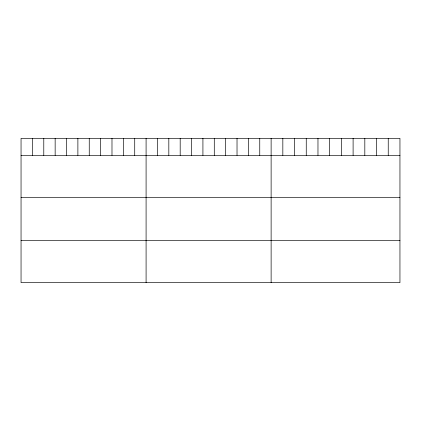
<?xml version="1.0" encoding="UTF-8"?>
<svg xmlns="http://www.w3.org/2000/svg" width="421" height="421" viewBox="0 0 421 421"><rect width="100%" height="100%" fill="white"/><g stroke="black" fill="none" stroke-linecap="round" stroke-linejoin="round"><path stroke-width="0.63" d="M399.95 155.386L399.95 282.644L21.05 282.644L21.05 138.356L399.95 138.356L399.95 155.386L21.05 155.386M21.05 197.381L399.95 197.381M21.05 240.649L399.95 240.649M388.241 138.356L388.241 155.386M376.527 138.356L376.527 155.386M364.818 138.356L364.818 155.386M353.103 138.356L353.103 155.386M341.394 138.356L341.394 155.386M329.68 138.356L329.68 155.386M317.971 138.356L317.971 155.386M306.256 138.356L306.256 155.386M294.547 138.356L294.547 155.386M282.833 138.356L282.833 155.386M271.124 138.356L271.124 282.644M259.757 138.356L259.757 155.386M248.39 138.356L248.39 155.386M237.023 138.356L237.023 155.386M225.656 138.356L225.656 155.386M214.289 138.356L214.289 155.386M202.922 138.356L202.922 155.386M191.555 138.356L191.555 155.386M180.188 138.356L180.188 155.386M168.821 138.356L168.821 155.386M157.454 138.356L157.454 155.386M146.087 138.356L146.087 282.644M134.72 138.356L134.72 155.386M123.353 138.356L123.353 155.386M111.986 138.356L111.986 155.386M100.619 138.356L100.619 155.386M89.252 138.356L89.252 155.386M77.885 138.356L77.885 155.386M66.518 138.356L66.518 155.386M55.151 138.356L55.151 155.386M43.784 138.356L43.784 155.386M32.417 138.356L32.417 155.386"/></g></svg>
